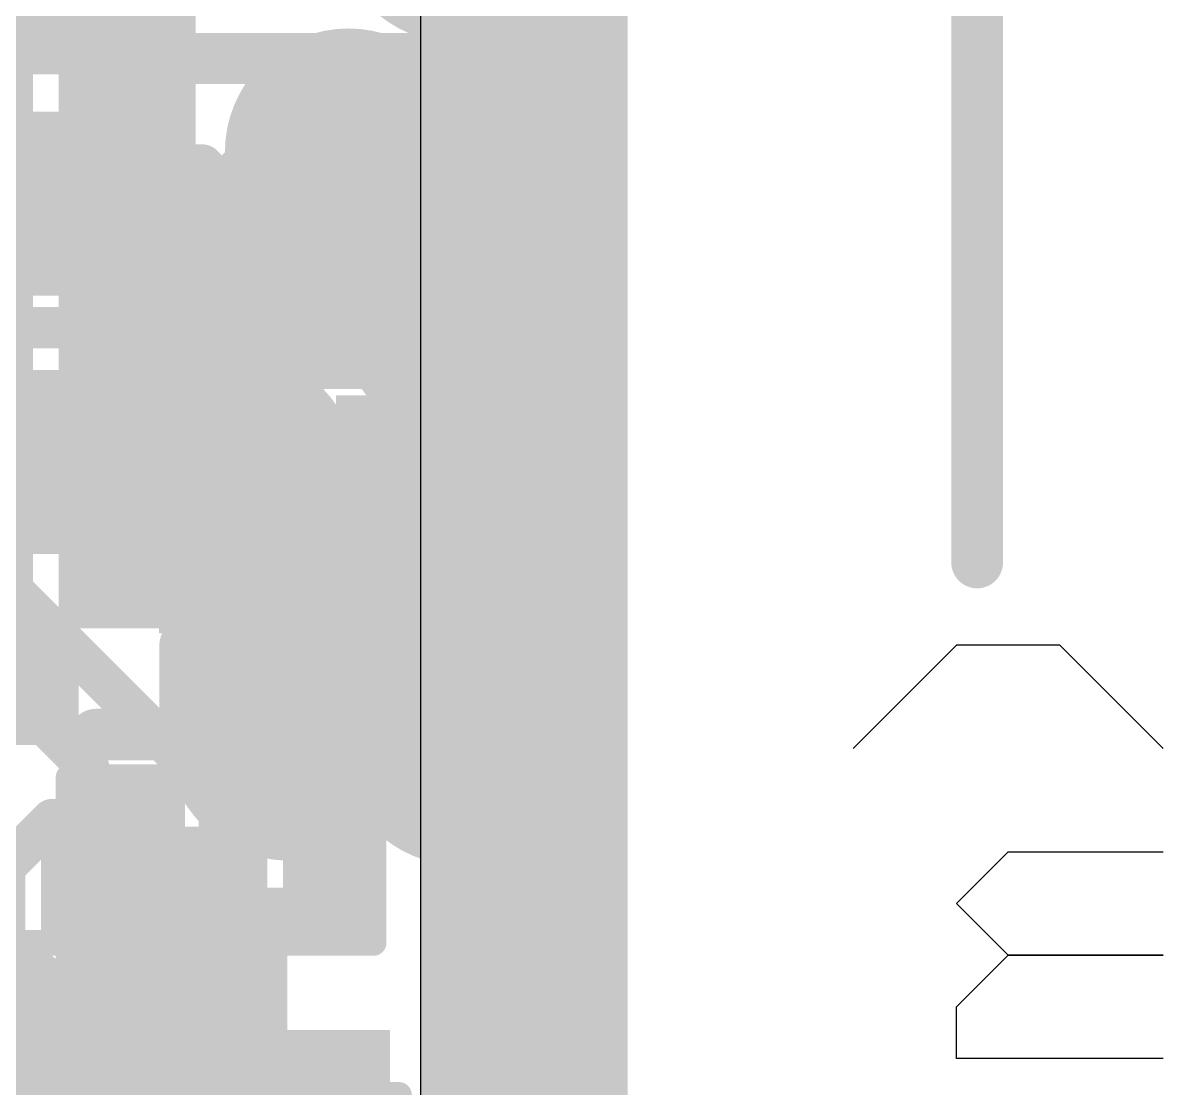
# Model space of a CAD drawing. Header units: millimetres. Extents: x 1.69 to 2.7, y 2.72 to 5.58.
# Drawn here: x 2.4798 to 2.7004, y 4.4575 to 4.6637 of the extents above; entities that cross this region are included whole.
import ezdxf

# ---------------------------------------------------------------- set-up
doc = ezdxf.new("R2010")
doc.units = ezdxf.units.MM
doc.header["$MEASUREMENT"] = 0
for name, color, linetype in [('BottomLayer', 5, 'Continuous'), ('BottomOverlay', 54, 'Continuous'), ('BottomPaste', 16, 'Continuous'), ('BottomSolder', 6, 'Continuous'), ('InternalPlane1', 76, 'Continuous'), ('InternalPlane2', 16, 'Continuous'), ('Mechanical1', 6, 'Continuous'), ('Mechanical2', 216, 'Continuous'), ('MultiLayer', 9, 'Continuous'), ('TopLayer', 1, 'Continuous'), ('TopOverlay', 2, 'Continuous'), ('TopPaste', 8, 'Continuous'), ('TopSolder', 216, 'Continuous'), ('ViaHoleLayer', 16, 'Continuous')]:
    doc.layers.add(name, color=color, linetype=linetype)

# ---------------------------------------------------------------- blocks, each defined once
blk = doc.blocks.new('48_SMD_M______2')
at = {"layer": 'TopLayer'}
for points in [[(0.1192914, -0.0167322), (0.1377952, -0.0167322), (0.1192914, -0.0029528), (0.1377952, -0.0029528)], [(0.1192914, -0.0364173), (0.1377952, -0.0364173), (0.1192914, -0.0226379), (0.1377952, -0.0226379)], [(0.1192914, -0.0561023), (0.1377952, -0.0561023), (0.1192914, -0.0423229), (0.1377952, -0.0423229)], [(0.1192914, -0.0757873), (0.1377952, -0.0757873), (0.1192914, -0.0620079), (0.1377952, -0.0620079)], [(0.1192914, -0.0954724), (0.1377952, -0.0954724), (0.1192914, -0.081693), (0.1377952, -0.081693)], [(0.1192914, -0.1151574), (0.1377952, -0.1151574), (0.1192914, -0.101378), (0.1377952, -0.101378)], [(0.101378, -0.1192914), (0.101378, -0.1377952), (0.1151574, -0.1192914), (0.1151574, -0.1377952)]]:
    blk.add_solid(points, dxfattribs=at)
at = {"layer": 'TopOverlay', "const_width": 0.01}
for points in [[(0.1397638, -0.1397638), (0.1397638, -0.1224409)], [(0.1224409, -0.1397638), (0.1397638, -0.1397638)]]:
    blk.add_lwpolyline(points, dxfattribs=at)
at = {"layer": 'TopOverlay', "const_width": 0.005}
for points in [[(0.1372638, -0.1224409, 1), (0.1422638, -0.1224409, 1)], [(0.1199409, -0.1397638, 1), (0.1249409, -0.1397638, 1)], [(0.1372638, -0.1397638, 1), (0.1422638, -0.1397638, 1)], [(0.1372638, -0.1397638, 1), (0.1422638, -0.1397638, 1)]]:
    blk.add_lwpolyline(points, format="xyb", close=True, dxfattribs=at)
at = {"layer": 'TopPaste'}
for points in [[(0.1192914, -0.0167322), (0.1377952, -0.0167322), (0.1192914, -0.0029528), (0.1377952, -0.0029528)], [(0.1192914, -0.0364173), (0.1377952, -0.0364173), (0.1192914, -0.0226379), (0.1377952, -0.0226379)], [(0.1192914, -0.0561023), (0.1377952, -0.0561023), (0.1192914, -0.0423229), (0.1377952, -0.0423229)], [(0.1192914, -0.0757873), (0.1377952, -0.0757873), (0.1192914, -0.0620079), (0.1377952, -0.0620079)], [(0.1192914, -0.0954724), (0.1377952, -0.0954724), (0.1192914, -0.081693), (0.1377952, -0.081693)], [(0.1192914, -0.1151574), (0.1377952, -0.1151574), (0.1192914, -0.101378), (0.1377952, -0.101378)], [(0.101378, -0.1192914), (0.101378, -0.1377952), (0.1151574, -0.1192914), (0.1151574, -0.1377952)]]:
    blk.add_solid(points, dxfattribs=at)
at = {"layer": 'TopSolder'}
for points in [[(-0.1102992, -0.1102992), (0.1102992, -0.1102992), (-0.1102992, 0.1102992), (0.1102992, 0.1102992)], [(0.1152914, -0.0207322), (0.1417952, -0.0207322), (0.1152914, 0.0010472), (0.1417952, 0.0010472)], [(0.1152914, -0.0404173), (0.1417952, -0.0404173), (0.1152914, -0.0186379), (0.1417952, -0.0186379)], [(0.1152914, -0.0601023), (0.1417952, -0.0601023), (0.1152914, -0.0383229), (0.1417952, -0.0383229)], [(0.1152914, -0.0797873), (0.1417952, -0.0797873), (0.1152914, -0.0580079), (0.1417952, -0.0580079)], [(0.1152914, -0.0994724), (0.1417952, -0.0994724), (0.1152914, -0.077693), (0.1417952, -0.077693)], [(0.1152914, -0.1191574), (0.1417952, -0.1191574), (0.1152914, -0.097378), (0.1417952, -0.097378)], [(0.097378, -0.1152914), (0.097378, -0.1417952), (0.1191574, -0.1152914), (0.1191574, -0.1417952)]]:
    blk.add_solid(points, dxfattribs=at)
blk = doc.blocks.new('R___0201_3')
at = {"layer": 'TopLayer'}
for points in [[(-0.0161416, -0.0072834), (-0.0055118, -0.0072834), (-0.0161416, 0.0072834), (-0.0055118, 0.0072834)], [(0.0055119, -0.0072834), (0.0161417, -0.0072834), (0.0055119, 0.0072834), (0.0161417, 0.0072834)]]:
    blk.add_solid(points, dxfattribs=at)
at = {"layer": 'TopOverlay', "const_width": 0.005}
for points in [[(0.019, 0.01), (-0.019, 0.01)], [(-0.019, -0.01), (-0.019, 0.01)], [(0.019, -0.01), (0.019, 0.01)], [(0.019, -0.01), (-0.019, -0.01)]]:
    blk.add_lwpolyline(points, dxfattribs=at)
at = {"layer": 'TopOverlay', "const_width": 0.0025}
for points in [[(-0.02025, 0.01, 1), (-0.01775, 0.01, 1)], [(-0.02025, 0.01, 1), (-0.01775, 0.01, 1)], [(0.01775, 0.01, 1), (0.02025, 0.01, 1)], [(0.01775, 0.01, 1), (0.02025, 0.01, 1)], [(-0.02025, -0.01, 1), (-0.01775, -0.01, 1)], [(-0.02025, -0.01, 1), (-0.01775, -0.01, 1)], [(0.01775, -0.01, 1), (0.02025, -0.01, 1)], [(0.01775, -0.01, 1), (0.02025, -0.01, 1)]]:
    blk.add_lwpolyline(points, format="xyb", close=True, dxfattribs=at)
at = {"layer": 'TopPaste'}
for points in [[(-0.0161416, -0.0072834), (-0.0055118, -0.0072834), (-0.0161416, 0.0072834), (-0.0055118, 0.0072834)], [(0.0055119, -0.0072834), (0.0161417, -0.0072834), (0.0055119, 0.0072834), (0.0161417, 0.0072834)]]:
    blk.add_solid(points, dxfattribs=at)
at = {"layer": 'TopSolder'}
for points in [[(-0.0201416, -0.0112834), (-0.0015118, -0.0112834), (-0.0201416, 0.0112834), (-0.0015118, 0.0112834)], [(0.0015119, -0.0112834), (0.0201417, -0.0112834), (0.0015119, 0.0112834), (0.0201417, 0.0112834)]]:
    blk.add_solid(points, dxfattribs=at)
blk = doc.blocks.new('SOP_8_B_27')
at = {"layer": 'BottomLayer'}
for points in [[(0.0826772, -0.0387795), (0.1338582, -0.0387795), (0.0826772, -0.0112205), (0.1338582, -0.0112205)], [(0.0826772, -0.0887795), (0.1338582, -0.0887795), (0.0826772, -0.0612205), (0.1338582, -0.0612205)]]:
    blk.add_solid(points, dxfattribs=at)
at = {"layer": 'BottomPaste'}
for points in [[(0.0826772, -0.0387795), (0.1338582, -0.0387795), (0.0826772, -0.0112205), (0.1338582, -0.0112205)], [(0.0826772, -0.0887795), (0.1338582, -0.0887795), (0.0826772, -0.0612205), (0.1338582, -0.0612205)]]:
    blk.add_solid(points, dxfattribs=at)
at = {"layer": 'BottomSolder'}
for points in [[(0.0786772, 0.0072205), (0.1378582, 0.0072205), (0.0786772, 0.0427795), (0.1378582, 0.0427795)], [(0.0786772, -0.0427795), (0.1378582, -0.0427795), (0.0786772, -0.0072205), (0.1378582, -0.0072205)], [(0.0786772, -0.0927795), (0.1378582, -0.0927795), (0.0786772, -0.0572205), (0.1378582, -0.0572205)]]:
    blk.add_solid(points, dxfattribs=at)
blk = doc.blocks.new('24_QFN__3_3__B_37')
at = {"layer": 'BottomLayer'}
for points in [[(-0.0437008, 0.0720315), (-0.0437008, 0.0476221), (-0.0350394, 0.0720315), (-0.0350394, 0.0476221)], [(-0.0279527, 0.0720315), (-0.0279527, 0.0476221), (-0.0192913, 0.0720315), (-0.0192913, 0.0476221)], [(-0.0122047, 0.0720315), (-0.0122047, 0.0476221), (-0.0035433, 0.0720315), (-0.0035433, 0.0476221)], [(0.0035433, 0.0720315), (0.0035433, 0.0476221), (0.0122047, 0.0720315), (0.0122047, 0.0476221)], [(0.0192913, 0.0720315), (0.0192913, 0.0476221), (0.0279527, 0.0720315), (0.0279527, 0.0476221)], [(0.0350394, 0.0720315), (0.0350394, 0.0476221), (0.0437008, 0.0720315), (0.0437008, 0.0476221)], [(-0.0720315, 0.0350394), (-0.0476221, 0.0350394), (-0.0720315, 0.0437008), (-0.0476221, 0.0437008)], [(0.0720315, 0.0437008), (0.0476221, 0.0437008), (0.0720315, 0.0350394), (0.0476221, 0.0350394)], [(-0.0334645, 0.0303149), (-0.0334645, -0.0303149), (0.0334645, 0.0303149), (0.0334645, -0.0303149)], [(-0.0720315, 0.0192913), (-0.0476221, 0.0192913), (-0.0720315, 0.0279527), (-0.0476221, 0.0279527)], [(0.0720315, 0.0279527), (0.0476221, 0.0279527), (0.0720315, 0.0192913), (0.0476221, 0.0192913)], [(-0.0720315, 0.0035433), (-0.0476221, 0.0035433), (-0.0720315, 0.0122047), (-0.0476221, 0.0122047)], [(0.0720315, 0.0122047), (0.0476221, 0.0122047), (0.0720315, 0.0035433), (0.0476221, 0.0035433)], [(-0.0720315, -0.0122047), (-0.0476221, -0.0122047), (-0.0720315, -0.0035433), (-0.0476221, -0.0035433)], [(0.0720315, -0.0035433), (0.0476221, -0.0035433), (0.0720315, -0.0122047), (0.0476221, -0.0122047)], [(-0.0720315, -0.0279527), (-0.0476221, -0.0279527), (-0.0720315, -0.0192913), (-0.0476221, -0.0192913)], [(0.0720315, -0.0192913), (0.0476221, -0.0192913), (0.0720315, -0.0279527), (0.0476221, -0.0279527)], [(-0.0720315, -0.0437008), (-0.0476221, -0.0437008), (-0.0720315, -0.0350394), (-0.0476221, -0.0350394)], [(0.0720315, -0.0350394), (0.0476221, -0.0350394), (0.0720315, -0.0437008), (0.0476221, -0.0437008)], [(-0.0350394, -0.0720315), (-0.0350394, -0.0476221), (-0.0437008, -0.0720315), (-0.0437008, -0.0476221)], [(-0.0192913, -0.0720315), (-0.0192913, -0.0476221), (-0.0279527, -0.0720315), (-0.0279527, -0.0476221)], [(-0.0035433, -0.0720315), (-0.0035433, -0.0476221), (-0.0122047, -0.0720315), (-0.0122047, -0.0476221)], [(0.0122047, -0.0720315), (0.0122047, -0.0476221), (0.0035433, -0.0720315), (0.0035433, -0.0476221)], [(0.0279527, -0.0720315), (0.0279527, -0.0476221), (0.0192913, -0.0720315), (0.0192913, -0.0476221)], [(0.0437008, -0.0720315), (0.0437008, -0.0476221), (0.0350394, -0.0720315), (0.0350394, -0.0476221)]]:
    blk.add_solid(points, dxfattribs=at)
at = {"layer": 'BottomOverlay', "const_width": 0.005}
for points in [[(-0.0599213, 0.06), (-0.0599213, 0.0509056)], [(-0.0517824, 0.06), (-0.0599213, 0.06)], [(0.06, 0.06), (0.0513568, 0.06)], [(0.06, 0.06), (0.06, 0.0508256)], [(-0.0599213, -0.0506976), (-0.0599213, -0.06)], [(0.06, -0.0515904), (0.06, -0.0599212)], [(-0.0509152, -0.06), (-0.0599213, -0.06)], [(0.06, -0.0599212), (0.050768, -0.0599212)]]:
    blk.add_lwpolyline(points, dxfattribs=at)
at = {"layer": 'BottomOverlay'}
for points, const_width in [([(-0.0611713, 0.06, 1), (-0.0586713, 0.06, 1)], 0.0025), ([(-0.0611713, 0.06, 1), (-0.0586713, 0.06, 1)], 0.0025), ([(-0.0530324, 0.06, 1), (-0.0505324, 0.06, 1)], 0.0025), ([(0.0501068, 0.06, 1), (0.0526068, 0.06, 1)], 0.0025), ([(0.05875, 0.06, 1), (0.06125, 0.06, 1)], 0.0025), ([(0.05875, 0.06, 1), (0.06125, 0.06, 1)], 0.0025), ([(-0.0611713, 0.0509056, 1), (-0.0586713, 0.0509056, 1)], 0.0025), ([(0.05875, 0.0508256, 1), (0.06125, 0.0508256, 1)], 0.0025), ([(-0.0821716, -0.04, 1), (-0.0878284, -0.04, 1)], 0.005), ([(-0.0890784, -0.04, 1), (-0.0865784, -0.04, 1)], 0.0025), ([(-0.0834216, -0.04, 1), (-0.0809216, -0.04, 1)], 0.0025), ([(-0.0611713, -0.0506976, 1), (-0.0586713, -0.0506976, 1)], 0.0025), ([(0.05875, -0.0515904, 1), (0.06125, -0.0515904, 1)], 0.0025), ([(-0.0611713, -0.06, 1), (-0.0586713, -0.06, 1)], 0.0025), ([(-0.0611713, -0.06, 1), (-0.0586713, -0.06, 1)], 0.0025), ([(-0.0521652, -0.06, 1), (-0.0496652, -0.06, 1)], 0.0025), ([(0.049518, -0.0599212, 1), (0.052018, -0.0599212, 1)], 0.0025), ([(0.05875, -0.0599212, 1), (0.06125, -0.0599212, 1)], 0.0025), ([(0.05875, -0.0599212, 1), (0.06125, -0.0599212, 1)], 0.0025)]:
    blk.add_lwpolyline(points, format="xyb", close=True, dxfattribs=dict(at, const_width=const_width))
at = {"layer": 'BottomPaste'}
for p, q in [((-0.0272111, 0.0240562), (-0.0272111, 0.0031496)), ((-0.0031496, 0.0240562), (-0.0272111, 0.0240562)), ((-0.0031496, 0.0031496), (-0.0031496, 0.0240562)), ((0.0031553, 0.0240589), (0.0031553, 0.0031496)), ((0.0271654, 0.0240589), (0.0031553, 0.0240589)), ((0.0271654, 0.0031496), (0.0271654, 0.0240589)), ((-0.0272111, 0.0031496), (-0.0031496, 0.0031496)), ((0.0031553, 0.0031496), (0.0271654, 0.0031496)), ((-0.0272022, -0.0031539), (-0.0272022, -0.0240157)), ((-0.0031496, -0.0031539), (-0.0272022, -0.0031539)), ((-0.0031496, -0.0240157), (-0.0031496, -0.0031539)), ((0.0031524, -0.0031524), (0.0031524, -0.0240157)), ((0.0271654, -0.0031524), (0.0031524, -0.0031524)), ((0.0271654, -0.0240157), (0.0271654, -0.0031524)), ((-0.0272022, -0.0240157), (-0.0031496, -0.0240157)), ((0.0031524, -0.0240157), (0.0271654, -0.0240157))]:
    blk.add_line(p, q, dxfattribs=at)
for points in [[(-0.0437008, 0.0720315), (-0.0437008, 0.0476221), (-0.0350394, 0.0720315), (-0.0350394, 0.0476221)], [(-0.0279527, 0.0720315), (-0.0279527, 0.0476221), (-0.0192913, 0.0720315), (-0.0192913, 0.0476221)], [(-0.0122047, 0.0720315), (-0.0122047, 0.0476221), (-0.0035433, 0.0720315), (-0.0035433, 0.0476221)], [(0.0035433, 0.0720315), (0.0035433, 0.0476221), (0.0122047, 0.0720315), (0.0122047, 0.0476221)], [(0.0192913, 0.0720315), (0.0192913, 0.0476221), (0.0279527, 0.0720315), (0.0279527, 0.0476221)], [(0.0350394, 0.0720315), (0.0350394, 0.0476221), (0.0437008, 0.0720315), (0.0437008, 0.0476221)], [(-0.0720315, 0.0350394), (-0.0476221, 0.0350394), (-0.0720315, 0.0437008), (-0.0476221, 0.0437008)], [(0.0720315, 0.0437008), (0.0476221, 0.0437008), (0.0720315, 0.0350394), (0.0476221, 0.0350394)], [(-0.0334645, 0.0303149), (-0.0334645, -0.0303149), (0.0334645, 0.0303149), (0.0334645, -0.0303149)], [(-0.0720315, 0.0192913), (-0.0476221, 0.0192913), (-0.0720315, 0.0279527), (-0.0476221, 0.0279527)], [(0.0720315, 0.0279527), (0.0476221, 0.0279527), (0.0720315, 0.0192913), (0.0476221, 0.0192913)], [(-0.0720315, 0.0035433), (-0.0476221, 0.0035433), (-0.0720315, 0.0122047), (-0.0476221, 0.0122047)], [(0.0720315, 0.0122047), (0.0476221, 0.0122047), (0.0720315, 0.0035433), (0.0476221, 0.0035433)], [(-0.0720315, -0.0122047), (-0.0476221, -0.0122047), (-0.0720315, -0.0035433), (-0.0476221, -0.0035433)], [(0.0720315, -0.0035433), (0.0476221, -0.0035433), (0.0720315, -0.0122047), (0.0476221, -0.0122047)], [(-0.0720315, -0.0279527), (-0.0476221, -0.0279527), (-0.0720315, -0.0192913), (-0.0476221, -0.0192913)], [(0.0720315, -0.0192913), (0.0476221, -0.0192913), (0.0720315, -0.0279527), (0.0476221, -0.0279527)], [(-0.0720315, -0.0437008), (-0.0476221, -0.0437008), (-0.0720315, -0.0350394), (-0.0476221, -0.0350394)], [(0.0720315, -0.0350394), (0.0476221, -0.0350394), (0.0720315, -0.0437008), (0.0476221, -0.0437008)], [(-0.0350394, -0.0720315), (-0.0350394, -0.0476221), (-0.0437008, -0.0720315), (-0.0437008, -0.0476221)], [(-0.0192913, -0.0720315), (-0.0192913, -0.0476221), (-0.0279527, -0.0720315), (-0.0279527, -0.0476221)], [(-0.0035433, -0.0720315), (-0.0035433, -0.0476221), (-0.0122047, -0.0720315), (-0.0122047, -0.0476221)], [(0.0122047, -0.0720315), (0.0122047, -0.0476221), (0.0035433, -0.0720315), (0.0035433, -0.0476221)], [(0.0279527, -0.0720315), (0.0279527, -0.0476221), (0.0192913, -0.0720315), (0.0192913, -0.0476221)], [(0.0437008, -0.0720315), (0.0437008, -0.0476221), (0.0350394, -0.0720315), (0.0350394, -0.0476221)]]:
    blk.add_solid(points, dxfattribs=at)
at = {"layer": 'BottomSolder'}
for points in [[(-0.0477008, 0.0760315), (-0.0477008, 0.0436221), (-0.0310394, 0.0760315), (-0.0310394, 0.0436221)], [(-0.0319527, 0.0760315), (-0.0319527, 0.0436221), (-0.0152913, 0.0760315), (-0.0152913, 0.0436221)], [(-0.0162047, 0.0760315), (-0.0162047, 0.0436221), (0.0004567, 0.0760315), (0.0004567, 0.0436221)], [(-0.0004567, 0.0760315), (-0.0004567, 0.0436221), (0.0162047, 0.0760315), (0.0162047, 0.0436221)], [(0.0152913, 0.0760315), (0.0152913, 0.0436221), (0.0319527, 0.0760315), (0.0319527, 0.0436221)], [(0.0310394, 0.0760315), (0.0310394, 0.0436221), (0.0477008, 0.0760315), (0.0477008, 0.0436221)], [(-0.0760315, 0.0310394), (-0.0436221, 0.0310394), (-0.0760315, 0.0477008), (-0.0436221, 0.0477008)], [(0.0760315, 0.0477008), (0.0436221, 0.0477008), (0.0760315, 0.0310394), (0.0436221, 0.0310394)], [(-0.0374645, 0.0343149), (-0.0374645, -0.0343149), (0.0374645, 0.0343149), (0.0374645, -0.0343149)], [(-0.0760315, 0.0152913), (-0.0436221, 0.0152913), (-0.0760315, 0.0319527), (-0.0436221, 0.0319527)], [(0.0760315, 0.0319527), (0.0436221, 0.0319527), (0.0760315, 0.0152913), (0.0436221, 0.0152913)], [(-0.0760315, -0.0004567), (-0.0436221, -0.0004567), (-0.0760315, 0.0162047), (-0.0436221, 0.0162047)], [(0.0760315, 0.0162047), (0.0436221, 0.0162047), (0.0760315, -0.0004567), (0.0436221, -0.0004567)], [(-0.0760315, -0.0162047), (-0.0436221, -0.0162047), (-0.0760315, 0.0004567), (-0.0436221, 0.0004567)], [(0.0760315, 0.0004567), (0.0436221, 0.0004567), (0.0760315, -0.0162047), (0.0436221, -0.0162047)], [(-0.0760315, -0.0319527), (-0.0436221, -0.0319527), (-0.0760315, -0.0152913), (-0.0436221, -0.0152913)], [(0.0760315, -0.0152913), (0.0436221, -0.0152913), (0.0760315, -0.0319527), (0.0436221, -0.0319527)], [(-0.0760315, -0.0477008), (-0.0436221, -0.0477008), (-0.0760315, -0.0310394), (-0.0436221, -0.0310394)], [(0.0760315, -0.0310394), (0.0436221, -0.0310394), (0.0760315, -0.0477008), (0.0436221, -0.0477008)], [(-0.0310394, -0.0760315), (-0.0310394, -0.0436221), (-0.0477008, -0.0760315), (-0.0477008, -0.0436221)], [(-0.0152913, -0.0760315), (-0.0152913, -0.0436221), (-0.0319527, -0.0760315), (-0.0319527, -0.0436221)], [(0.0004567, -0.0760315), (0.0004567, -0.0436221), (-0.0162047, -0.0760315), (-0.0162047, -0.0436221)], [(0.0162047, -0.0760315), (0.0162047, -0.0436221), (-0.0004567, -0.0760315), (-0.0004567, -0.0436221)], [(0.0319527, -0.0760315), (0.0319527, -0.0436221), (0.0152913, -0.0760315), (0.0152913, -0.0436221)], [(0.0477008, -0.0760315), (0.0477008, -0.0436221), (0.0310394, -0.0760315), (0.0310394, -0.0436221)]]:
    blk.add_solid(points, dxfattribs=at)
blk = doc.blocks.new('S______B______47')
at = {"layer": 'TopLayer'}
for points in [[(-0.015, -0.0175), (-0.015, 0.0175), (-0.045, -0.0175), (-0.045, 0.0175)], [(0.045, -0.0175), (0.045, 0.0175), (0.015, -0.0175), (0.015, 0.0175)]]:
    blk.add_solid(points, dxfattribs=at)
at = {"layer": 'TopOverlay', "const_width": 0.005}
for points in [[(-0.05, -0.022), (-0.05, 0.022)], [(0.05, 0.022), (-0.05, 0.022)], [(0.05, -0.022), (0.05, 0.022)], [(0.05, -0.022), (-0.05, -0.022)]]:
    blk.add_lwpolyline(points, dxfattribs=at)
at = {"layer": 'TopOverlay', "const_width": 0.0025}
for points in [[(-0.05125, 0.022, 1), (-0.04875, 0.022, 1)], [(-0.05125, 0.022, 1), (-0.04875, 0.022, 1)], [(0.04875, 0.022, 1), (0.05125, 0.022, 1)], [(0.04875, 0.022, 1), (0.05125, 0.022, 1)], [(-0.05125, -0.022, 1), (-0.04875, -0.022, 1)], [(-0.05125, -0.022, 1), (-0.04875, -0.022, 1)], [(0.04875, -0.022, 1), (0.05125, -0.022, 1)], [(0.04875, -0.022, 1), (0.05125, -0.022, 1)]]:
    blk.add_lwpolyline(points, format="xyb", close=True, dxfattribs=at)
at = {"layer": 'TopPaste'}
for points in [[(-0.015, -0.0175), (-0.015, 0.0175), (-0.045, -0.0175), (-0.045, 0.0175)], [(0.045, -0.0175), (0.045, 0.0175), (0.015, -0.0175), (0.015, 0.0175)]]:
    blk.add_solid(points, dxfattribs=at)
at = {"layer": 'TopSolder'}
for points in [[(-0.011, -0.0215), (-0.011, 0.0215), (-0.049, -0.0215), (-0.049, 0.0215)], [(0.049, -0.0215), (0.049, 0.0215), (0.011, -0.0215), (0.011, 0.0215)]]:
    blk.add_solid(points, dxfattribs=at)
blk = doc.blocks.new('R___0201_B_62')
at = {"layer": 'BottomLayer'}
for points in [[(-0.0161416, -0.0072834), (-0.0055118, -0.0072834), (-0.0161416, 0.0072834), (-0.0055118, 0.0072834)], [(0.0055119, -0.0072834), (0.0161417, -0.0072834), (0.0055119, 0.0072834), (0.0161417, 0.0072834)]]:
    blk.add_solid(points, dxfattribs=at)
at = {"layer": 'BottomOverlay', "const_width": 0.005}
for points in [[(-0.019, -0.01), (-0.019, 0.01)], [(-0.019, 0.01), (0.019, 0.01)], [(0.019, -0.01), (0.019, 0.01)], [(-0.019, -0.01), (0.019, -0.01)]]:
    blk.add_lwpolyline(points, dxfattribs=at)
at = {"layer": 'BottomOverlay', "const_width": 0.0025}
for points in [[(-0.02025, 0.01, 1), (-0.01775, 0.01, 1)], [(-0.02025, 0.01, 1), (-0.01775, 0.01, 1)], [(0.01775, 0.01, 1), (0.02025, 0.01, 1)], [(0.01775, 0.01, 1), (0.02025, 0.01, 1)], [(-0.02025, -0.01, 1), (-0.01775, -0.01, 1)], [(-0.02025, -0.01, 1), (-0.01775, -0.01, 1)], [(0.01775, -0.01, 1), (0.02025, -0.01, 1)], [(0.01775, -0.01, 1), (0.02025, -0.01, 1)]]:
    blk.add_lwpolyline(points, format="xyb", close=True, dxfattribs=at)
at = {"layer": 'BottomPaste'}
for points in [[(-0.0161416, -0.0072834), (-0.0055118, -0.0072834), (-0.0161416, 0.0072834), (-0.0055118, 0.0072834)], [(0.0055119, -0.0072834), (0.0161417, -0.0072834), (0.0055119, 0.0072834), (0.0161417, 0.0072834)]]:
    blk.add_solid(points, dxfattribs=at)
at = {"layer": 'BottomSolder'}
for points in [[(-0.0201416, -0.0112834), (-0.0015118, -0.0112834), (-0.0201416, 0.0112834), (-0.0015118, 0.0112834)], [(0.0015119, -0.0112834), (0.0201417, -0.0112834), (0.0015119, 0.0112834), (0.0201417, 0.0112834)]]:
    blk.add_solid(points, dxfattribs=at)
blk = doc.blocks.new('R___0201_B_63')
at = {"layer": 'BottomLayer'}
for points in [[(-0.0161416, -0.0072834), (-0.0055118, -0.0072834), (-0.0161416, 0.0072834), (-0.0055118, 0.0072834)], [(0.0055119, -0.0072834), (0.0161417, -0.0072834), (0.0055119, 0.0072834), (0.0161417, 0.0072834)]]:
    blk.add_solid(points, dxfattribs=at)
at = {"layer": 'BottomOverlay', "const_width": 0.005}
for points in [[(-0.019, 0.01), (-0.019, -0.01)], [(0.019, 0.01), (-0.019, 0.01)], [(0.019, 0.01), (0.019, -0.01)], [(0.019, -0.01), (-0.019, -0.01)]]:
    blk.add_lwpolyline(points, dxfattribs=at)
at = {"layer": 'BottomOverlay', "const_width": 0.0025}
for points in [[(-0.02025, 0.01, 1), (-0.01775, 0.01, 1)], [(-0.02025, 0.01, 1), (-0.01775, 0.01, 1)], [(0.01775, 0.01, 1), (0.02025, 0.01, 1)], [(0.01775, 0.01, 1), (0.02025, 0.01, 1)], [(-0.02025, -0.01, 1), (-0.01775, -0.01, 1)], [(-0.02025, -0.01, 1), (-0.01775, -0.01, 1)], [(0.01775, -0.01, 1), (0.02025, -0.01, 1)], [(0.01775, -0.01, 1), (0.02025, -0.01, 1)]]:
    blk.add_lwpolyline(points, format="xyb", close=True, dxfattribs=at)
at = {"layer": 'BottomPaste'}
for points in [[(-0.0161416, -0.0072834), (-0.0055118, -0.0072834), (-0.0161416, 0.0072834), (-0.0055118, 0.0072834)], [(0.0055119, -0.0072834), (0.0161417, -0.0072834), (0.0055119, 0.0072834), (0.0161417, 0.0072834)]]:
    blk.add_solid(points, dxfattribs=at)
at = {"layer": 'BottomSolder'}
for points in [[(-0.0201416, -0.0112834), (-0.0015118, -0.0112834), (-0.0201416, 0.0112834), (-0.0015118, 0.0112834)], [(0.0015119, -0.0112834), (0.0201417, -0.0112834), (0.0015119, 0.0112834), (0.0201417, 0.0112834)]]:
    blk.add_solid(points, dxfattribs=at)
blk = doc.blocks.new('CAP_0201_99')
at = {"layer": 'TopLayer'}
for points in [[(-0.0177165, -0.0059055), (-0.0059055, -0.0059055), (-0.0177165, 0.0059055), (-0.0059055, 0.0059055)], [(0.0059055, -0.0059055), (0.0177165, -0.0059055), (0.0059055, 0.0059055), (0.0177165, 0.0059055)]]:
    blk.add_solid(points, dxfattribs=at)
at = {"layer": 'TopOverlay', "const_width": 0.005}
for points in [[(-0.008, 0.009), (-0.021, 0.009)], [(-0.021, -0.009), (-0.021, 0.009)], [(0.021, 0.009), (0.008, 0.009)], [(0.021, -0.009), (0.021, 0.009)], [(-0.008, -0.009), (-0.021, -0.009)], [(0.021, -0.009), (0.008, -0.009)]]:
    blk.add_lwpolyline(points, dxfattribs=at)
at = {"layer": 'TopOverlay', "const_width": 0.0025}
for points in [[(-0.02225, 0.009, 1), (-0.01975, 0.009, 1)], [(-0.02225, 0.009, 1), (-0.01975, 0.009, 1)], [(-0.00925, 0.009, 1), (-0.00675, 0.009, 1)], [(0.00675, 0.009, 1), (0.00925, 0.009, 1)], [(0.01975, 0.009, 1), (0.02225, 0.009, 1)], [(0.01975, 0.009, 1), (0.02225, 0.009, 1)], [(-0.02225, -0.009, 1), (-0.01975, -0.009, 1)], [(-0.02225, -0.009, 1), (-0.01975, -0.009, 1)], [(-0.00925, -0.009, 1), (-0.00675, -0.009, 1)], [(0.00675, -0.009, 1), (0.00925, -0.009, 1)], [(0.01975, -0.009, 1), (0.02225, -0.009, 1)], [(0.01975, -0.009, 1), (0.02225, -0.009, 1)]]:
    blk.add_lwpolyline(points, format="xyb", close=True, dxfattribs=at)
at = {"layer": 'TopPaste'}
for points in [[(-0.0177165, -0.0059055), (-0.0059055, -0.0059055), (-0.0177165, 0.0059055), (-0.0059055, 0.0059055)], [(0.0059055, -0.0059055), (0.0177165, -0.0059055), (0.0059055, 0.0059055), (0.0177165, 0.0059055)]]:
    blk.add_solid(points, dxfattribs=at)
at = {"layer": 'TopSolder'}
for points in [[(-0.0198819, -0.0080709), (-0.0037401, -0.0080709), (-0.0198819, 0.0080709), (-0.0037401, 0.0080709)], [(0.0037401, -0.0080709), (0.0198819, -0.0080709), (0.0037401, 0.0080709), (0.0198819, 0.0080709)]]:
    blk.add_solid(points, dxfattribs=at)
blk = doc.blocks.new('CAP_0201_100')
at = {"layer": 'TopLayer'}
for points in [[(-0.0177165, -0.0059055), (-0.0059055, -0.0059055), (-0.0177165, 0.0059055), (-0.0059055, 0.0059055)], [(0.0059055, -0.0059055), (0.0177165, -0.0059055), (0.0059055, 0.0059055), (0.0177165, 0.0059055)]]:
    blk.add_solid(points, dxfattribs=at)
at = {"layer": 'TopOverlay', "const_width": 0.005}
for points in [[(-0.008, 0.009), (-0.021, 0.009)], [(-0.021, -0.009), (-0.021, 0.009)], [(0.021, 0.009), (0.008, 0.009)], [(0.021, -0.009), (0.021, 0.009)], [(-0.008, -0.009), (-0.021, -0.009)], [(0.021, -0.009), (0.008, -0.009)]]:
    blk.add_lwpolyline(points, dxfattribs=at)
at = {"layer": 'TopOverlay', "const_width": 0.0025}
for points in [[(-0.02225, 0.009, 1), (-0.01975, 0.009, 1)], [(-0.02225, 0.009, 1), (-0.01975, 0.009, 1)], [(-0.00925, 0.009, 1), (-0.00675, 0.009, 1)], [(0.00675, 0.009, 1), (0.00925, 0.009, 1)], [(0.01975, 0.009, 1), (0.02225, 0.009, 1)], [(0.01975, 0.009, 1), (0.02225, 0.009, 1)], [(-0.02225, -0.009, 1), (-0.01975, -0.009, 1)], [(-0.02225, -0.009, 1), (-0.01975, -0.009, 1)], [(-0.00925, -0.009, 1), (-0.00675, -0.009, 1)], [(0.00675, -0.009, 1), (0.00925, -0.009, 1)], [(0.01975, -0.009, 1), (0.02225, -0.009, 1)], [(0.01975, -0.009, 1), (0.02225, -0.009, 1)]]:
    blk.add_lwpolyline(points, format="xyb", close=True, dxfattribs=at)
at = {"layer": 'TopPaste'}
for points in [[(-0.0177165, -0.0059055), (-0.0059055, -0.0059055), (-0.0177165, 0.0059055), (-0.0059055, 0.0059055)], [(0.0059055, -0.0059055), (0.0177165, -0.0059055), (0.0059055, 0.0059055), (0.0177165, 0.0059055)]]:
    blk.add_solid(points, dxfattribs=at)
at = {"layer": 'TopSolder'}
for points in [[(-0.0198819, -0.0080709), (-0.0037401, -0.0080709), (-0.0198819, 0.0080709), (-0.0037401, 0.0080709)], [(0.0037401, -0.0080709), (0.0198819, -0.0080709), (0.0037401, 0.0080709), (0.0198819, 0.0080709)]]:
    blk.add_solid(points, dxfattribs=at)
blk = doc.blocks.new('CAP_0201_B_106')
at = {"layer": 'BottomLayer'}
for points in [[(-0.0177165, -0.0059055), (-0.0059055, -0.0059055), (-0.0177165, 0.0059055), (-0.0059055, 0.0059055)], [(0.0059055, -0.0059055), (0.0177165, -0.0059055), (0.0059055, 0.0059055), (0.0177165, 0.0059055)]]:
    blk.add_solid(points, dxfattribs=at)
at = {"layer": 'BottomOverlay', "const_width": 0.005}
for points in [[(-0.021, -0.009), (-0.021, 0.009)], [(-0.021, 0.009), (-0.008, 0.009)], [(0.008, 0.009), (0.021, 0.009)], [(0.021, -0.009), (0.021, 0.009)], [(-0.021, -0.009), (-0.008, -0.009)], [(0.008, -0.009), (0.021, -0.009)]]:
    blk.add_lwpolyline(points, dxfattribs=at)
at = {"layer": 'BottomOverlay', "const_width": 0.0025}
for points in [[(-0.02225, 0.009, 1), (-0.01975, 0.009, 1)], [(-0.02225, 0.009, 1), (-0.01975, 0.009, 1)], [(-0.00925, 0.009, 1), (-0.00675, 0.009, 1)], [(0.00675, 0.009, 1), (0.00925, 0.009, 1)], [(0.01975, 0.009, 1), (0.02225, 0.009, 1)], [(0.01975, 0.009, 1), (0.02225, 0.009, 1)], [(-0.02225, -0.009, 1), (-0.01975, -0.009, 1)], [(-0.02225, -0.009, 1), (-0.01975, -0.009, 1)], [(-0.00925, -0.009, 1), (-0.00675, -0.009, 1)], [(0.00675, -0.009, 1), (0.00925, -0.009, 1)], [(0.01975, -0.009, 1), (0.02225, -0.009, 1)], [(0.01975, -0.009, 1), (0.02225, -0.009, 1)]]:
    blk.add_lwpolyline(points, format="xyb", close=True, dxfattribs=at)
at = {"layer": 'BottomPaste'}
for points in [[(-0.0177165, -0.0059055), (-0.0059055, -0.0059055), (-0.0177165, 0.0059055), (-0.0059055, 0.0059055)], [(0.0059055, -0.0059055), (0.0177165, -0.0059055), (0.0059055, 0.0059055), (0.0177165, 0.0059055)]]:
    blk.add_solid(points, dxfattribs=at)
at = {"layer": 'BottomSolder'}
for points in [[(-0.0198819, -0.0080709), (-0.0037401, -0.0080709), (-0.0198819, 0.0080709), (-0.0037401, 0.0080709)], [(0.0037401, -0.0080709), (0.0198819, -0.0080709), (0.0037401, 0.0080709), (0.0198819, 0.0080709)]]:
    blk.add_solid(points, dxfattribs=at)
blk = doc.blocks.new('CAP_0201_B_107')
at = {"layer": 'BottomLayer'}
for points in [[(-0.0177165, -0.0059055), (-0.0059055, -0.0059055), (-0.0177165, 0.0059055), (-0.0059055, 0.0059055)], [(0.0059055, -0.0059055), (0.0177165, -0.0059055), (0.0059055, 0.0059055), (0.0177165, 0.0059055)]]:
    blk.add_solid(points, dxfattribs=at)
at = {"layer": 'BottomOverlay', "const_width": 0.005}
for points in [[(-0.021, 0.009), (-0.008, 0.009)], [(-0.021, -0.009), (-0.021, 0.009)], [(0.008, 0.009), (0.021, 0.009)], [(0.021, -0.009), (0.021, 0.009)], [(-0.021, -0.009), (-0.008, -0.009)], [(0.008, -0.009), (0.021, -0.009)]]:
    blk.add_lwpolyline(points, dxfattribs=at)
at = {"layer": 'BottomOverlay', "const_width": 0.0025}
for points in [[(-0.02225, 0.009, 1), (-0.01975, 0.009, 1)], [(-0.02225, 0.009, 1), (-0.01975, 0.009, 1)], [(-0.00925, 0.009, 1), (-0.00675, 0.009, 1)], [(0.00675, 0.009, 1), (0.00925, 0.009, 1)], [(0.01975, 0.009, 1), (0.02225, 0.009, 1)], [(0.01975, 0.009, 1), (0.02225, 0.009, 1)], [(-0.02225, -0.009, 1), (-0.01975, -0.009, 1)], [(-0.02225, -0.009, 1), (-0.01975, -0.009, 1)], [(-0.00925, -0.009, 1), (-0.00675, -0.009, 1)], [(0.00675, -0.009, 1), (0.00925, -0.009, 1)], [(0.01975, -0.009, 1), (0.02225, -0.009, 1)], [(0.01975, -0.009, 1), (0.02225, -0.009, 1)]]:
    blk.add_lwpolyline(points, format="xyb", close=True, dxfattribs=at)
at = {"layer": 'BottomPaste'}
for points in [[(-0.0177165, -0.0059055), (-0.0059055, -0.0059055), (-0.0177165, 0.0059055), (-0.0059055, 0.0059055)], [(0.0059055, -0.0059055), (0.0177165, -0.0059055), (0.0059055, 0.0059055), (0.0177165, 0.0059055)]]:
    blk.add_solid(points, dxfattribs=at)
at = {"layer": 'BottomSolder'}
for points in [[(-0.0198819, -0.0080709), (-0.0037401, -0.0080709), (-0.0198819, 0.0080709), (-0.0037401, 0.0080709)], [(0.0037401, -0.0080709), (0.0198819, -0.0080709), (0.0037401, 0.0080709), (0.0198819, 0.0080709)]]:
    blk.add_solid(points, dxfattribs=at)

msp = doc.modelspace()

# ---------------------------------------------------------------- linework, layer by layer
at = {"layer": 'BottomLayer', "const_width": 0.008}
for points in [[(2.4275968, 4.657685), (2.5557868, 4.657685)], [(2.5557868, 4.657685), (2.5567868, 4.657685)], [(2.5657868, 4.607685), (2.5657868, 4.647685)], [(2.5147025, 4.6287907), (2.5245968, 4.638685)], [(2.5245968, 4.638685), (2.5427868, 4.638685)], [(2.5427868, 4.638685), (2.5437868, 4.638685)], [(2.5437868, 4.638685), (2.5447868, 4.637685)], [(2.5439994, 4.6384724), (2.5447868, 4.637685)], [(2.5447868, 4.637685), (2.5457868, 4.638685)], [(2.5447868, 4.637685), (2.5467868, 4.635685)], [(2.4797868, 4.628685), (2.4798925, 4.6287907)], [(2.4798925, 4.6287907), (2.5147025, 4.6287907)], [(2.5204166, 4.604685), (2.5317209, 4.6159893)], [(2.5627868, 4.608685), (2.5627868, 4.609685)], [(2.3600968, 4.604685), (2.5204166, 4.604685)], [(2.4737586, 4.5579054), (2.51347, 4.518194)], [(2.4669811, 4.5449054), (2.4926135, 4.519273)], [(2.5313283, 4.5254401), (2.5394403, 4.5173281)], [(2.5645409, 4.2783379), (2.5645409, 4.5245109)], [(2.4926135, 4.4993782), (2.4926135, 4.519273)], [(2.51347, 4.518043), (2.51347, 4.518194)], [(2.51347, 4.518043), (2.5177868, 4.5137262)], [(2.5394403, 4.495622), (2.5394403, 4.5173281)], [(2.5177868, 4.495622), (2.5177868, 4.5137262)], [(2.4926135, 4.4993782), (2.4945043, 4.4974874)], [(2.4926135, 4.495622), (2.4926135, 4.4993782)], [(2.4945043, 4.4974874), (2.5017868, 4.4974874)], [(2.5017868, 4.462622), (2.5017868, 4.4974874)], [(2.5177868, 4.4628739), (2.5177868, 4.495622)], [(2.5381561, 4.4943378), (2.5394403, 4.495622)], [(2.4860388, 4.462622), (2.4860388, 4.4735747)], [(2.5175349, 4.462622), (2.5177868, 4.4628739)]]:
    msp.add_lwpolyline(points, dxfattribs=at)
at = {"layer": 'BottomLayer'}
for points, const_width in [([(2.5537868, 4.657685, 1), (2.5577868, 4.657685, 1)], 0.004), ([(2.5537868, 4.657685, 1), (2.5577868, 4.657685, 1)], 0.004), ([(2.5537868, 4.657685, 1), (2.5577868, 4.657685, 1)], 0.004), ([(2.5547868, 4.657685, 1), (2.5587868, 4.657685, 1)], 0.004), ([(2.5637868, 4.647685, 1), (2.5677868, 4.647685, 1)], 0.004), ([(2.5637868, 4.647685, 1), (2.5677868, 4.647685, 1)], 0.004), ([(2.5383577, 4.638685, 1), (2.5472159, 4.638685, 1)], 0.0088582), ([(2.5407868, 4.641685, 1), (2.5447868, 4.641685, 1)], 0.004), ([(2.5225968, 4.638685, 1), (2.5265968, 4.638685, 1)], 0.004), ([(2.5225968, 4.638685, 1), (2.5265968, 4.638685, 1)], 0.004), ([(2.5407868, 4.638685, 1), (2.5447868, 4.638685, 1)], 0.004), ([(2.5407868, 4.638685, 1), (2.5447868, 4.638685, 1)], 0.004), ([(2.5417868, 4.638685, 1), (2.5457868, 4.638685, 1)], 0.004), ([(2.5417868, 4.638685, 1), (2.5457868, 4.638685, 1)], 0.004), ([(2.5419994, 4.6384724, 1), (2.5459994, 4.6384724, 1)], 0.004), ([(2.5427868, 4.637685, 1), (2.5467868, 4.637685, 1)], 0.004), ([(2.5427868, 4.637685, 1), (2.5467868, 4.637685, 1)], 0.004), ([(2.5427868, 4.637685, 1), (2.5467868, 4.637685, 1)], 0.004), ([(2.5427868, 4.637685, 1), (2.5467868, 4.637685, 1)], 0.004), ([(2.5437868, 4.638685, 1), (2.5477868, 4.638685, 1)], 0.004), ([(2.5437868, 4.638685, 1), (2.5477868, 4.638685, 1)], 0.004), ([(2.5447868, 4.635685, 1), (2.5487868, 4.635685, 1)], 0.004), ([(2.4777868, 4.628685, 1), (2.4817868, 4.628685, 1)], 0.004), ([(2.4778925, 4.6287907, 1), (2.4818925, 4.6287907, 1)], 0.004), ([(2.4778925, 4.6287907, 1), (2.4818925, 4.6287907, 1)], 0.004), ([(2.5127025, 4.6287907, 1), (2.5167025, 4.6287907, 1)], 0.004), ([(2.5127025, 4.6287907, 1), (2.5167025, 4.6287907, 1)], 0.004), ([(2.5272918, 4.6159893, 1), (2.53615, 4.6159893, 1)], 0.0088582), ([(2.5297209, 4.6159893, 1), (2.5337209, 4.6159893, 1)], 0.004), ([(2.5603577, 4.606685, 1), (2.5692159, 4.606685, 1)], 0.0088582), ([(2.5607868, 4.609685, 1), (2.5647868, 4.609685, 1)], 0.004), ([(2.5607868, 4.608685, 1), (2.5647868, 4.608685, 1)], 0.004), ([(2.5637868, 4.607685, 1), (2.5677868, 4.607685, 1)], 0.004), ([(2.5184166, 4.604685, 1), (2.5224166, 4.604685, 1)], 0.004), ([(2.5184166, 4.604685, 1), (2.5224166, 4.604685, 1)], 0.004), ([(2.5162682, 4.5762256, 1), (2.5251264, 4.5762256, 1)], 0.0088582), ([(2.5457968, 4.5648102, 1), (2.554655, 4.5648102, 1)], 0.0088582), ([(2.5268992, 4.5254401, 1), (2.5357574, 4.5254401, 1)], 0.0088582), ([(2.5601118, 4.5245109, 1), (2.56897, 4.5245109, 1)], 0.0088582), ([(2.5293283, 4.5254401, 1), (2.5333283, 4.5254401, 1)], 0.004), ([(2.5625409, 4.5245109, 1), (2.5665409, 4.5245109, 1)], 0.004), ([(2.4906135, 4.519273, 1), (2.4946135, 4.519273, 1)], 0.004), ([(2.4906135, 4.519273, 1), (2.4946135, 4.519273, 1)], 0.004), ([(2.51147, 4.518194, 1), (2.51547, 4.518194, 1)], 0.004), ([(2.51147, 4.518194, 1), (2.51547, 4.518194, 1)], 0.004), ([(2.51147, 4.518043, 1), (2.51547, 4.518043, 1)], 0.004), ([(2.51147, 4.518043, 1), (2.51547, 4.518043, 1)], 0.004), ([(2.5374403, 4.5173281, 1), (2.5414403, 4.5173281, 1)], 0.004), ([(2.5374403, 4.5173281, 1), (2.5414403, 4.5173281, 1)], 0.004), ([(2.5157868, 4.5137262, 1), (2.5197868, 4.5137262, 1)], 0.004), ([(2.5157868, 4.5137262, 1), (2.5197868, 4.5137262, 1)], 0.004), ([(2.4906135, 4.4993782, 1), (2.4946135, 4.4993782, 1)], 0.004), ([(2.4906135, 4.4993782, 1), (2.4946135, 4.4993782, 1)], 0.004), ([(2.4906135, 4.4993782, 1), (2.4946135, 4.4993782, 1)], 0.004), ([(2.4925043, 4.4974874, 1), (2.4965043, 4.4974874, 1)], 0.004), ([(2.4925043, 4.4974874, 1), (2.4965043, 4.4974874, 1)], 0.004), ([(2.4997868, 4.4974874, 1), (2.5037868, 4.4974874, 1)], 0.004), ([(2.4997868, 4.4974874, 1), (2.5037868, 4.4974874, 1)], 0.004), ([(2.4906135, 4.495622, 1), (2.4946135, 4.495622, 1)], 0.004), ([(2.5157868, 4.495622, 1), (2.5197868, 4.495622, 1)], 0.004), ([(2.5157868, 4.495622, 1), (2.5197868, 4.495622, 1)], 0.004), ([(2.5361561, 4.4943378, 1), (2.5401561, 4.4943378, 1)], 0.004), ([(2.5374403, 4.495622, 1), (2.5414403, 4.495622, 1)], 0.004), ([(2.5374403, 4.495622, 1), (2.5414403, 4.495622, 1)], 0.004), ([(2.4757868, 4.4818267, 1), (2.4797868, 4.4818267, 1)], 0.004), ([(2.4757868, 4.4818267, 1), (2.4797868, 4.4818267, 1)], 0.004), ([(2.4840388, 4.4735747, 1), (2.4880388, 4.4735747, 1)], 0.004), ([(2.4840388, 4.4735747, 1), (2.4880388, 4.4735747, 1)], 0.004), ([(2.4840388, 4.462622, 1), (2.4880388, 4.462622, 1)], 0.004), ([(2.4997868, 4.462622, 1), (2.5037868, 4.462622, 1)], 0.004), ([(2.5155349, 4.462622, 1), (2.5195349, 4.462622, 1)], 0.004), ([(2.5157868, 4.4628739, 1), (2.5197868, 4.4628739, 1)], 0.004), ([(2.5157868, 4.4628739, 1), (2.5197868, 4.4628739, 1)], 0.004)]:
    msp.add_lwpolyline(points, format="xyb", close=True, dxfattribs=dict(at, const_width=const_width))
at = {"layer": 'BottomLayer', "const_width": 0.008}
for points in [[(2.5557868, 4.657685, -0.4142135623730951), (2.5657868, 4.647685)], [(2.5427868, 4.641685, -0.4142135623730951), (2.5457868, 4.638685)], [(2.4777868, 4.4818267, -0.4142135623730951), (2.47096, 4.4886535)], [(2.4777868, 4.4818267, -0.4142135623730951), (2.4860388, 4.4735747)]]:
    msp.add_lwpolyline(points, format="xyb", dxfattribs=at)
at = {"layer": 'BottomLayer'}
for points in [[(2.4403346, 4.5923854), (2.4403346, 4.5671724), (2.511297, 4.5923854), (2.511297, 4.5671724)], [(2.5061315, 4.5923853), (2.5061315, 4.5455191), (2.5321157, 4.5923853), (2.5321157, 4.5455191)], [(2.5403834, 4.5478811), (2.573848, 4.5478811), (2.5403834, 4.5915819), (2.573848, 4.5915819)], [(2.4872337, 4.5041804), (2.4872337, 4.4884174), (2.5061313, 4.5041804), (2.5061313, 4.4884174)]]:
    msp.add_solid(points, dxfattribs=at)
at = {"layer": 'InternalPlane1'}
msp.add_line((2.5567043, 4.975995), (2.556704, 4.2142697), dxfattribs=at)
at = {"layer": 'InternalPlane1', "const_width": 0.04}
msp.add_lwpolyline([(2.5768006, 3.5985749), (2.5768011, 4.9773032)], dxfattribs=at)
at = {"layer": 'InternalPlane1', "const_width": 0.0239055}
for points in [[(2.5518341, 4.683685, 1), (2.5757395, 4.683685, 1)], [(2.5308341, 4.638685, 1), (2.5547395, 4.638685, 1)], [(2.5197682, 4.6159893, 1), (2.5436736, 4.6159893, 1)], [(2.5528341, 4.606685, 1), (2.5767395, 4.606685, 1)], [(2.5087446, 4.5762256, 1), (2.53265, 4.5762256, 1)], [(2.5382732, 4.5648102, 1), (2.5621786, 4.5648102, 1)], [(2.5525882, 4.5245109, 1), (2.5764936, 4.5245109, 1)]]:
    msp.add_lwpolyline(points, format="xyb", close=True, dxfattribs=at)
at = {"layer": 'InternalPlane2'}
msp.add_line((2.5567043, 4.975995), (2.5567038, 3.5985749), dxfattribs=at)
at = {"layer": 'InternalPlane2', "const_width": 0.04}
msp.add_lwpolyline([(2.5768006, 3.5985749), (2.5768011, 4.9773032)], dxfattribs=at)
at = {"layer": 'InternalPlane2', "const_width": 0.0239055}
for points in [[(2.5518341, 4.683685, 1), (2.5757395, 4.683685, 1)], [(2.5308341, 4.638685, 1), (2.5547395, 4.638685, 1)], [(2.5197682, 4.6159893, 1), (2.5436736, 4.6159893, 1)], [(2.5528341, 4.606685, 1), (2.5767395, 4.606685, 1)], [(2.5087446, 4.5762256, 1), (2.53265, 4.5762256, 1)], [(2.5193756, 4.5254401, 1), (2.543281, 4.5254401, 1)], [(2.5525882, 4.5245109, 1), (2.5764936, 4.5245109, 1)]]:
    msp.add_lwpolyline(points, format="xyb", close=True, dxfattribs=at)
at = {"layer": 'Mechanical1'}
for p, q in [((2.6604024, 4.5432371), (2.6404089, 4.5232436)), ((2.680396, 4.5432371), (2.6604024, 4.5432371)), ((2.7003895, 4.5232436), (2.680396, 4.5432371)), ((2.6604024, 4.4932533), (2.6703992, 4.5032501)), ((2.6703992, 4.5032501), (2.7003895, 4.5032501)), ((2.6703992, 4.4832565), (2.6604024, 4.4932533)), ((2.6604024, 4.4732598), (2.6703992, 4.4832565)), ((2.6703992, 4.4832565), (2.7003895, 4.4832565)), ((2.7003895, 4.4832565), (2.6703992, 4.4832565)), ((2.6604024, 4.463263), (2.6604024, 4.4732598)), ((2.7003895, 4.463263), (2.6604024, 4.463263))]:
    msp.add_line(p, q, dxfattribs=at)
at = {"layer": 'Mechanical1', "const_width": 0.01}
for points in [[(2.5717856, 3.596385), (2.5717856, 5.1259913)], [(2.6643992, 4.5592371), (2.6643992, 5.0372639)]]:
    msp.add_lwpolyline(points, dxfattribs=at)
at = {"layer": 'Mechanical1', "const_width": 0.005}
msp.add_lwpolyline([(2.6618992, 4.5592371, 1), (2.6668992, 4.5592371, 1)], format="xyb", close=True, dxfattribs=at)
at = {"layer": 'Mechanical2', "const_width": 0.01}
msp.add_lwpolyline([(2.5717856, 3.596385), (2.5717861, 4.9773032)], dxfattribs=at)
at = {"layer": 'MultiLayer', "const_width": 0.0088582}
for points in [[(2.5383577, 4.638685, 1), (2.5472159, 4.638685, 1)], [(2.5272918, 4.6159893, 1), (2.53615, 4.6159893, 1)], [(2.5603577, 4.606685, 1), (2.5692159, 4.606685, 1)], [(2.5162682, 4.5762256, 1), (2.5251264, 4.5762256, 1)], [(2.5457968, 4.5648102, 1), (2.554655, 4.5648102, 1)], [(2.5268992, 4.5254401, 1), (2.5357574, 4.5254401, 1)], [(2.5601118, 4.5245109, 1), (2.56897, 4.5245109, 1)]]:
    msp.add_lwpolyline(points, format="xyb", close=True, dxfattribs=at)
at = {"layer": 'TopLayer', "const_width": 0.008}
for points in [[(2.4999801, 4.6558425), (2.5246293, 4.6558425)], [(2.5246293, 4.6558425), (2.5417868, 4.638685)], [(2.5417868, 4.638685), (2.5427868, 4.638685)], [(2.4999801, 4.6361574), (2.5145244, 4.6361574)], [(2.5145244, 4.6361574), (2.5332067, 4.6174751)], [(2.5317209, 4.6159893), (2.532528, 4.6159893)], [(2.5548892, 4.5967874), (2.5647868, 4.606685)], [(2.4999801, 4.5967874), (2.5548892, 4.5967874)], [(2.4999801, 4.5771023), (2.5012485, 4.5758339)], [(2.5012485, 4.5758339), (2.5016402, 4.5762256)], [(2.5016402, 4.5762256), (2.5206973, 4.5762256)], [(2.4999801, 4.5574173), (2.5316346, 4.5574173)], [(2.5316346, 4.5574173), (2.5388086, 4.5502433)], [(2.5372337, 4.5518181), (2.5645409, 4.5245109)], [(2.4601279, 4.4841611), (2.485462, 4.5094952)], [(2.485462, 4.5094952), (2.4986511, 4.5094952)]]:
    msp.add_lwpolyline(points, dxfattribs=at)
at = {"layer": 'TopLayer'}
for points, const_width in [([(2.4979801, 4.6558425, 1), (2.5019801, 4.6558425, 1)], 0.004), ([(2.5226293, 4.6558425, 1), (2.5266293, 4.6558425, 1)], 0.004), ([(2.5226293, 4.6558425, 1), (2.5266293, 4.6558425, 1)], 0.004), ([(2.5383577, 4.638685, 1), (2.5472159, 4.638685, 1)], 0.0088582), ([(2.5397868, 4.638685, 1), (2.5437868, 4.638685, 1)], 0.004), ([(2.5397868, 4.638685, 1), (2.5437868, 4.638685, 1)], 0.004), ([(2.5407868, 4.638685, 1), (2.5447868, 4.638685, 1)], 0.004), ([(2.4979801, 4.6361574, 1), (2.5019801, 4.6361574, 1)], 0.004), ([(2.5125244, 4.6361574, 1), (2.5165244, 4.6361574, 1)], 0.004), ([(2.5125244, 4.6361574, 1), (2.5165244, 4.6361574, 1)], 0.004), ([(2.5272918, 4.6159893, 1), (2.53615, 4.6159893, 1)], 0.0088582), ([(2.5297209, 4.6159893, 1), (2.5337209, 4.6159893, 1)], 0.004), ([(2.530528, 4.6159893, 1), (2.534528, 4.6159893, 1)], 0.004), ([(2.5312067, 4.6174751, 1), (2.5352067, 4.6174751, 1)], 0.004), ([(2.5603577, 4.606685, 1), (2.5692159, 4.606685, 1)], 0.0088582), ([(2.5627868, 4.606685, 1), (2.5667868, 4.606685, 1)], 0.004), ([(2.4998777, 4.598685, 1), (2.5038777, 4.598685, 1)], 0.004), ([(2.4979801, 4.5967874, 1), (2.5019801, 4.5967874, 1)], 0.004), ([(2.4979801, 4.5967874, 1), (2.5019801, 4.5967874, 1)], 0.004), ([(2.5528892, 4.5967874, 1), (2.5568892, 4.5967874, 1)], 0.004), ([(2.5528892, 4.5967874, 1), (2.5568892, 4.5967874, 1)], 0.004), ([(2.5162682, 4.5762256, 1), (2.5251264, 4.5762256, 1)], 0.0088582), ([(2.4979801, 4.5771023, 1), (2.5019801, 4.5771023, 1)], 0.004), ([(2.4996402, 4.5762256, 1), (2.5036402, 4.5762256, 1)], 0.004), ([(2.4996402, 4.5762256, 1), (2.5036402, 4.5762256, 1)], 0.004), ([(2.5186973, 4.5762256, 1), (2.5226973, 4.5762256, 1)], 0.004), ([(2.4992485, 4.5758339, 1), (2.5032485, 4.5758339, 1)], 0.004), ([(2.4992485, 4.5758339, 1), (2.5032485, 4.5758339, 1)], 0.004), ([(2.5457968, 4.5648102, 1), (2.554655, 4.5648102, 1)], 0.0088582), ([(2.4979801, 4.5574173, 1), (2.5019801, 4.5574173, 1)], 0.004), ([(2.5296346, 4.5574173, 1), (2.5336346, 4.5574173, 1)], 0.004), ([(2.5296346, 4.5574173, 1), (2.5336346, 4.5574173, 1)], 0.004), ([(2.5352337, 4.5518181, 1), (2.5392337, 4.5518181, 1)], 0.004), ([(2.5368086, 4.5502433, 1), (2.5408086, 4.5502433, 1)], 0.004), ([(2.5268992, 4.5254401, 1), (2.5357574, 4.5254401, 1)], 0.0088582), ([(2.5601118, 4.5245109, 1), (2.56897, 4.5245109, 1)], 0.0088582), ([(2.5625409, 4.5245109, 1), (2.5665409, 4.5245109, 1)], 0.004), ([(2.483462, 4.5094952, 1), (2.487462, 4.5094952, 1)], 0.004), ([(2.483462, 4.5094952, 1), (2.487462, 4.5094952, 1)], 0.004), ([(2.4966511, 4.5094952, 1), (2.5006511, 4.5094952, 1)], 0.004)]:
    msp.add_lwpolyline(points, format="xyb", close=True, dxfattribs=dict(at, const_width=const_width))
at = {"layer": 'TopLayer', "const_width": 0.008}
msp.add_lwpolyline([(2.4999801, 4.5967874, -0.4142135623730951), (2.5018777, 4.598685)], format="xyb", dxfattribs=at)
at = {"layer": 'TopLayer'}
for points in [[(2.4912968, 4.438826), (2.5309346, 4.438826), (2.4912968, 4.4963062), (2.5309346, 4.4963062)], [(2.4587866, 4.4373781), (2.5507866, 4.4373781), (2.4587866, 4.4687471), (2.5507866, 4.4687471)]]:
    msp.add_solid(points, dxfattribs=at)
at = {"layer": 'ViaHoleLayer', "const_width": 0.0059055}
for points in [[(2.5398341, 4.638685, 1), (2.5457395, 4.638685, 1)], [(2.5287682, 4.6159893, 1), (2.5346736, 4.6159893, 1)], [(2.5618341, 4.606685, 1), (2.5677395, 4.606685, 1)], [(2.5177446, 4.5762256, 1), (2.52365, 4.5762256, 1)], [(2.5472732, 4.5648102, 1), (2.5531786, 4.5648102, 1)], [(2.5283756, 4.5254401, 1), (2.534281, 4.5254401, 1)], [(2.5615882, 4.5245109, 1), (2.5674936, 4.5245109, 1)]]:
    msp.add_lwpolyline(points, format="xyb", close=True, dxfattribs=at)

# ---------------------------------------------------------------- block references
for name, p, rotation in [('48_SMD_M______2', (2.3714368, 4.665685), 360), ('SOP_8_B_27', (2.3585191, 4.653685), 360), ('CAP_0201_B_107', (2.5351078, 4.578685), 360), ('CAP_0201_B_106', (2.5352653, 4.5541803), 360), ('R___0201_3', (2.4986511, 4.4986685), 270), ('R___0201_B_63', (2.4817868, 4.495622), 180), ('R___0201_B_62', (2.5286135, 4.495622), 360), ('24_QFN__3_3__B_37', (2.4781648, 4.4027952), 180), ('S______B______47', (2.4773913, 4.4223693), 270), ('CAP_0201_100', (2.5187868, 4.4353779), 270), ('CAP_0201_99', (2.5435468, 4.4351889), 270)]:
    msp.add_blockref(name, p, dxfattribs=dict(rotation=rotation))

doc.saveas('drawing.dxf')
